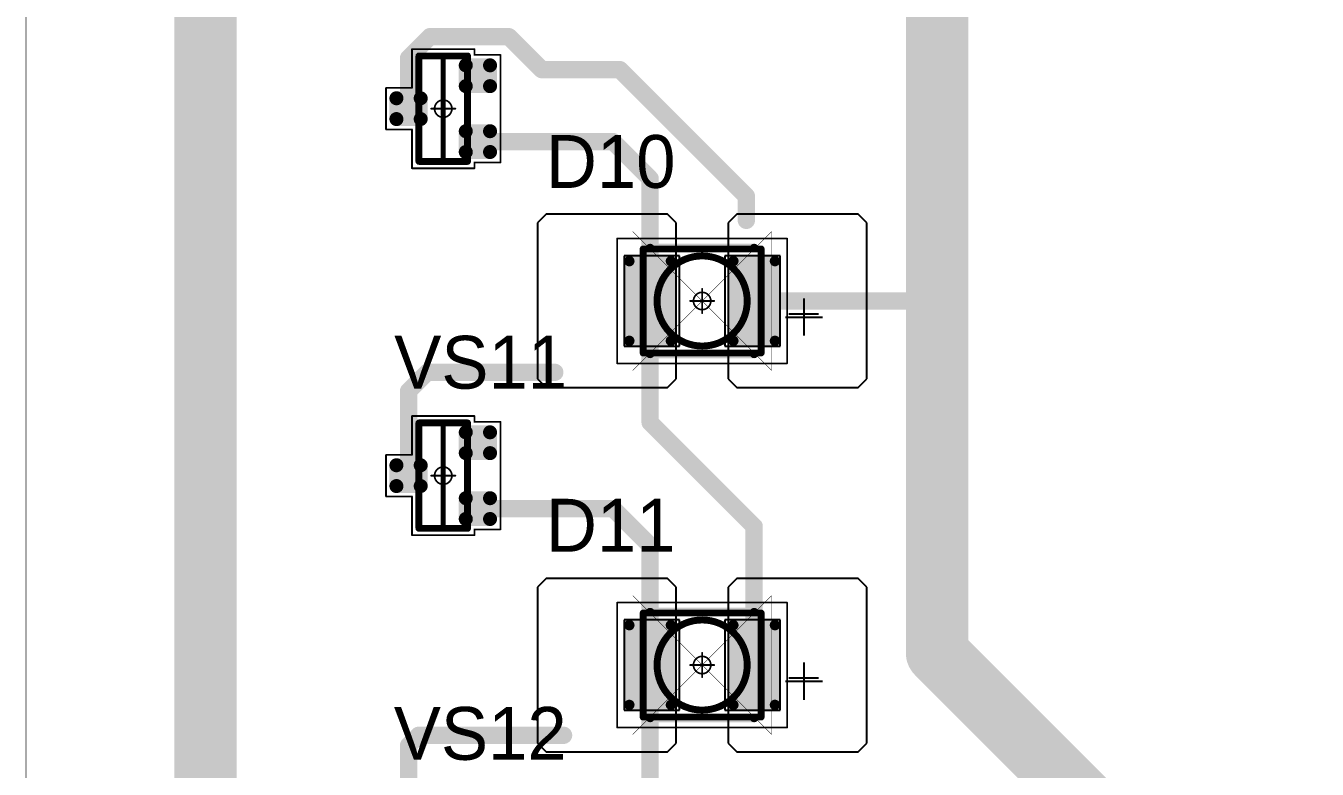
# Model space of a CAD drawing. Header units: millimetres. Extents: x 0 to 395, y 0 to 190.
# Drawn here: x 0 to 37.24, y 53.52 to 74.96 of the extents above; entities that cross this region are included whole.
import ezdxf

# ---------------------------------------------------------------- set-up
doc = ezdxf.new("R2010")
doc.units = ezdxf.units.MM
for name, color, linetype in [('Mechanical13', 56, 'Continuous'), ('Mechanical15', 56, 'Continuous'), ('Mechanical3', 76, 'Continuous'), ('Mechanical5', 56, 'Continuous'), ('TopLayer', 1, 'Continuous'), ('TopOverlay', 2, 'Continuous'), ('TopPaste', 8, 'Continuous'), ('TopSolder', 216, 'Continuous')]:
    doc.layers.add(name, color=color, linetype=linetype)

# ---------------------------------------------------------------- blocks, each defined once
blk = doc.blocks.new('SOT23_1173')
at = {"layer": 'Mechanical13', "const_width": 0.2}
for points in [[(0.7, 1.52), (-0.7, 1.52)], [(-0.7, 1.52), (-0.7, -1.52)], [(0.7, 1.52), (0.7, -1.52)], [(0.7, -1.52), (-0.7, -1.52)]]:
    blk.add_lwpolyline(points, dxfattribs=at)
at = {"layer": 'Mechanical13', "const_width": 0.1}
for points in [[(-0.75, 1.52, 1), (-0.65, 1.52, 1)], [(-0.75, 1.52, 1), (-0.65, 1.52, 1)], [(0.65, 1.52, 1), (0.75, 1.52, 1)], [(0.65, 1.52, 1), (0.75, 1.52, 1)], [(-0.75, -1.52, 1), (-0.65, -1.52, 1)], [(-0.75, -1.52, 1), (-0.65, -1.52, 1)], [(0.65, -1.52, 1), (0.75, -1.52, 1)], [(0.65, -1.52, 1), (0.75, -1.52, 1)]]:
    blk.add_lwpolyline(points, format="xyb", close=True, dxfattribs=at)
at = {"layer": 'Mechanical15', "const_width": 0.05}
for points in [[(-1.65, 1.55), (-1.65, -1.55)], [(-0.9, 1.55), (-1.65, 1.55)], [(-0.9, 1.72), (-0.9, 1.55)], [(0.9, 1.72), (-0.9, 1.72)], [(0.9, 1.72), (0.9, 0.6)], [(0, 0.35), (0, -0.35)], [(1.65, 0.6), (0.9, 0.6)], [(1.65, 0.6), (1.65, -0.6)], [(0.35, 0), (-0.35, 0)], [(1.65, -0.6), (0.9, -0.6)], [(0.9, -0.6), (0.9, -1.72)], [(-0.9, -1.55), (-1.65, -1.55)], [(-0.9, -1.55), (-0.9, -1.72)], [(0.9, -1.72), (-0.9, -1.72)]]:
    blk.add_lwpolyline(points, dxfattribs=at)
at = {"layer": 'Mechanical15'}
for points, const_width in [([(-1.662, 1.55, 1), (-1.637, 1.55, 1)], 0.025), ([(-1.662, 1.55, 1), (-1.637, 1.55, 1)], 0.025), ([(-0.913, 1.72, 1), (-0.888, 1.72, 1)], 0.025), ([(-0.913, 1.72, 1), (-0.888, 1.72, 1)], 0.025), ([(-0.913, 1.55, 1), (-0.888, 1.55, 1)], 0.025), ([(-0.913, 1.55, 1), (-0.888, 1.55, 1)], 0.025), ([(0.888, 1.72, 1), (0.913, 1.72, 1)], 0.025), ([(0.888, 1.72, 1), (0.913, 1.72, 1)], 0.025), ([(-0.012, 0.35, 1), (0.012, 0.35, 1)], 0.025), ([(0.888, 0.6, 1), (0.913, 0.6, 1)], 0.025), ([(0.888, 0.6, 1), (0.913, 0.6, 1)], 0.025), ([(1.637, 0.6, 1), (1.662, 0.6, 1)], 0.025), ([(1.637, 0.6, 1), (1.662, 0.6, 1)], 0.025), ([(-0.362, 0, 1), (-0.337, 0, 1)], 0.025), ([(0.25, 0, 1), (-0.25, 0, 1)], 0.05), ([(-0.262, 0, 1), (-0.238, 0, 1)], 0.025), ([(0.238, 0, 1), (0.262, 0, 1)], 0.025), ([(0.337, 0, 1), (0.362, 0, 1)], 0.025), ([(-0.012, -0.35, 1), (0.012, -0.35, 1)], 0.025), ([(0.888, -0.6, 1), (0.913, -0.6, 1)], 0.025), ([(0.888, -0.6, 1), (0.913, -0.6, 1)], 0.025), ([(1.637, -0.6, 1), (1.662, -0.6, 1)], 0.025), ([(1.637, -0.6, 1), (1.662, -0.6, 1)], 0.025), ([(-1.662, -1.55, 1), (-1.637, -1.55, 1)], 0.025), ([(-1.662, -1.55, 1), (-1.637, -1.55, 1)], 0.025), ([(-0.913, -1.55, 1), (-0.888, -1.55, 1)], 0.025), ([(-0.913, -1.55, 1), (-0.888, -1.55, 1)], 0.025), ([(-0.913, -1.72, 1), (-0.888, -1.72, 1)], 0.025), ([(-0.913, -1.72, 1), (-0.888, -1.72, 1)], 0.025), ([(0.888, -1.72, 1), (0.913, -1.72, 1)], 0.025), ([(0.888, -1.72, 1), (0.913, -1.72, 1)], 0.025)]:
    blk.add_lwpolyline(points, format="xyb", close=True, dxfattribs=dict(at, const_width=const_width))
at = {"layer": 'TopLayer', "const_width": 0.1}
for points in [[(-1.4, 1.25, 1), (-1.3, 1.25, 1)], [(-0.7, 1.25, 1), (-0.6, 1.25, 1)], [(-1.4, 0.65, 1), (-1.3, 0.65, 1)], [(-0.7, 0.65, 1), (-0.6, 0.65, 1)], [(0.6, 0.3, 1), (0.7, 0.3, 1)], [(1.3, 0.3, 1), (1.4, 0.3, 1)], [(0.6, -0.3, 1), (0.7, -0.3, 1)], [(1.3, -0.3, 1), (1.4, -0.3, 1)], [(-1.4, -0.65, 1), (-1.3, -0.65, 1)], [(-0.7, -0.65, 1), (-0.6, -0.65, 1)], [(-1.4, -1.25, 1), (-1.3, -1.25, 1)], [(-0.7, -1.25, 1), (-0.6, -1.25, 1)]]:
    blk.add_lwpolyline(points, format="xyb", close=True, dxfattribs=at)
at = {"layer": 'TopLayer'}
for points in [[(-1.45, 1.25), (-1.45, 0.65), (-0.55, 1.25), (-0.55, 0.65)], [(-1.35, 1.35), (-1.35, 0.55), (-0.65, 1.35), (-0.65, 0.55)], [(0.65, 0.4), (0.65, -0.4), (1.35, 0.4), (1.35, -0.4)], [(0.55, 0.3), (0.55, -0.3), (1.45, 0.3), (1.45, -0.3)], [(-1.45, -0.65), (-1.45, -1.25), (-0.55, -0.65), (-0.55, -1.25)], [(-1.35, -0.55), (-1.35, -1.35), (-0.65, -0.55), (-0.65, -1.35)]]:
    blk.add_solid(points, dxfattribs=at)
at = {"layer": 'TopOverlay', "const_width": 0.15}
blk.add_lwpolyline([(0, 1.5), (0, -1.5)], dxfattribs=at)
at = {"layer": 'TopOverlay', "const_width": 0.075}
for points in [[(-0.038, 1.5, 1), (0.038, 1.5, 1)], [(-0.038, -1.5, 1), (0.038, -1.5, 1)]]:
    blk.add_lwpolyline(points, format="xyb", close=True, dxfattribs=at)
at = {"layer": 'TopPaste', "const_width": 0.075}
for points in [[(-1.387, 1.25, 1), (-1.313, 1.25, 1)], [(-0.687, 1.25, 1), (-0.613, 1.25, 1)], [(-1.387, 0.65, 1), (-1.313, 0.65, 1)], [(-0.687, 0.65, 1), (-0.613, 0.65, 1)], [(0.613, 0.3, 1), (0.687, 0.3, 1)], [(1.313, 0.3, 1), (1.387, 0.3, 1)], [(0.613, -0.3, 1), (0.687, -0.3, 1)], [(1.313, -0.3, 1), (1.387, -0.3, 1)], [(-1.387, -0.65, 1), (-1.313, -0.65, 1)], [(-0.687, -0.65, 1), (-0.613, -0.65, 1)], [(-1.387, -1.25, 1), (-1.313, -1.25, 1)], [(-0.687, -1.25, 1), (-0.613, -1.25, 1)]]:
    blk.add_lwpolyline(points, format="xyb", close=True, dxfattribs=at)
at = {"layer": 'TopPaste'}
for points in [[(-1.425, 1.25), (-1.425, 0.65), (-0.575, 1.25), (-0.575, 0.65)], [(-1.35, 1.325), (-1.35, 0.575), (-0.65, 1.325), (-0.65, 0.575)], [(0.65, 0.375), (0.65, -0.375), (1.35, 0.375), (1.35, -0.375)], [(0.575, 0.3), (0.575, -0.3), (1.425, 0.3), (1.425, -0.3)], [(-1.425, -0.65), (-1.425, -1.25), (-0.575, -0.65), (-0.575, -1.25)], [(-1.35, -0.575), (-1.35, -1.325), (-0.65, -0.575), (-0.65, -1.325)]]:
    blk.add_solid(points, dxfattribs=at)
at = {"layer": 'TopSolder', "const_width": 0.202}
for points in [[(-1.451, 1.25, 1), (-1.249, 1.25, 1)], [(-0.751, 1.25, 1), (-0.549, 1.25, 1)], [(-1.451, 0.65, 1), (-1.249, 0.65, 1)], [(-0.751, 0.65, 1), (-0.549, 0.65, 1)], [(0.549, 0.3, 1), (0.751, 0.3, 1)], [(1.249, 0.3, 1), (1.451, 0.3, 1)], [(0.549, -0.3, 1), (0.751, -0.3, 1)], [(1.249, -0.3, 1), (1.451, -0.3, 1)], [(-1.451, -0.65, 1), (-1.249, -0.65, 1)], [(-0.751, -0.65, 1), (-0.549, -0.65, 1)], [(-1.451, -1.25, 1), (-1.249, -1.25, 1)], [(-0.751, -1.25, 1), (-0.549, -1.25, 1)]]:
    blk.add_lwpolyline(points, format="xyb", close=True, dxfattribs=at)
at = {"layer": 'TopSolder'}
for points in [[(-1.552, 1.25), (-1.552, 0.65), (-0.448, 1.25), (-0.448, 0.65)], [(-1.35, 1.452), (-1.35, 0.448), (-0.65, 1.452), (-0.65, 0.448)], [(0.65, 0.502), (0.65, -0.502), (1.35, 0.502), (1.35, -0.502)], [(0.448, 0.3), (0.448, -0.3), (1.552, 0.3), (1.552, -0.3)], [(-1.552, -0.65), (-1.552, -1.25), (-0.448, -0.65), (-0.448, -1.25)], [(-1.35, -0.448), (-1.35, -1.452), (-0.65, -0.448), (-0.65, -1.452)]]:
    blk.add_solid(points, dxfattribs=at)
blk = doc.blocks.new('SOT23_1174')
at = {"layer": 'Mechanical13', "const_width": 0.2}
for points in [[(0.7, 1.52), (-0.7, 1.52)], [(-0.7, 1.52), (-0.7, -1.52)], [(0.7, 1.52), (0.7, -1.52)], [(0.7, -1.52), (-0.7, -1.52)]]:
    blk.add_lwpolyline(points, dxfattribs=at)
at = {"layer": 'Mechanical13', "const_width": 0.1}
for points in [[(-0.75, 1.52, 1), (-0.65, 1.52, 1)], [(-0.75, 1.52, 1), (-0.65, 1.52, 1)], [(0.65, 1.52, 1), (0.75, 1.52, 1)], [(0.65, 1.52, 1), (0.75, 1.52, 1)], [(-0.75, -1.52, 1), (-0.65, -1.52, 1)], [(-0.75, -1.52, 1), (-0.65, -1.52, 1)], [(0.65, -1.52, 1), (0.75, -1.52, 1)], [(0.65, -1.52, 1), (0.75, -1.52, 1)]]:
    blk.add_lwpolyline(points, format="xyb", close=True, dxfattribs=at)
at = {"layer": 'Mechanical15', "const_width": 0.05}
for points in [[(-1.65, 1.55), (-1.65, -1.55)], [(-0.9, 1.55), (-1.65, 1.55)], [(-0.9, 1.72), (-0.9, 1.55)], [(0.9, 1.72), (-0.9, 1.72)], [(0.9, 1.72), (0.9, 0.6)], [(0, 0.35), (0, -0.35)], [(1.65, 0.6), (0.9, 0.6)], [(1.65, 0.6), (1.65, -0.6)], [(0.35, 0), (-0.35, 0)], [(1.65, -0.6), (0.9, -0.6)], [(0.9, -0.6), (0.9, -1.72)], [(-0.9, -1.55), (-1.65, -1.55)], [(-0.9, -1.55), (-0.9, -1.72)], [(0.9, -1.72), (-0.9, -1.72)]]:
    blk.add_lwpolyline(points, dxfattribs=at)
at = {"layer": 'Mechanical15'}
for points, const_width in [([(-1.662, 1.55, 1), (-1.637, 1.55, 1)], 0.025), ([(-1.662, 1.55, 1), (-1.637, 1.55, 1)], 0.025), ([(-0.913, 1.72, 1), (-0.888, 1.72, 1)], 0.025), ([(-0.913, 1.72, 1), (-0.888, 1.72, 1)], 0.025), ([(-0.913, 1.55, 1), (-0.888, 1.55, 1)], 0.025), ([(-0.913, 1.55, 1), (-0.888, 1.55, 1)], 0.025), ([(0.888, 1.72, 1), (0.913, 1.72, 1)], 0.025), ([(0.888, 1.72, 1), (0.913, 1.72, 1)], 0.025), ([(-0.012, 0.35, 1), (0.012, 0.35, 1)], 0.025), ([(0.888, 0.6, 1), (0.913, 0.6, 1)], 0.025), ([(0.888, 0.6, 1), (0.913, 0.6, 1)], 0.025), ([(1.637, 0.6, 1), (1.662, 0.6, 1)], 0.025), ([(1.637, 0.6, 1), (1.662, 0.6, 1)], 0.025), ([(-0.362, 0, 1), (-0.337, 0, 1)], 0.025), ([(0.25, 0, 1), (-0.25, 0, 1)], 0.05), ([(-0.262, 0, 1), (-0.238, 0, 1)], 0.025), ([(0.238, 0, 1), (0.262, 0, 1)], 0.025), ([(0.337, 0, 1), (0.362, 0, 1)], 0.025), ([(-0.012, -0.35, 1), (0.012, -0.35, 1)], 0.025), ([(0.888, -0.6, 1), (0.913, -0.6, 1)], 0.025), ([(0.888, -0.6, 1), (0.913, -0.6, 1)], 0.025), ([(1.637, -0.6, 1), (1.662, -0.6, 1)], 0.025), ([(1.637, -0.6, 1), (1.662, -0.6, 1)], 0.025), ([(-1.662, -1.55, 1), (-1.637, -1.55, 1)], 0.025), ([(-1.662, -1.55, 1), (-1.637, -1.55, 1)], 0.025), ([(-0.913, -1.55, 1), (-0.888, -1.55, 1)], 0.025), ([(-0.913, -1.55, 1), (-0.888, -1.55, 1)], 0.025), ([(-0.913, -1.72, 1), (-0.888, -1.72, 1)], 0.025), ([(-0.913, -1.72, 1), (-0.888, -1.72, 1)], 0.025), ([(0.888, -1.72, 1), (0.913, -1.72, 1)], 0.025), ([(0.888, -1.72, 1), (0.913, -1.72, 1)], 0.025)]:
    blk.add_lwpolyline(points, format="xyb", close=True, dxfattribs=dict(at, const_width=const_width))
at = {"layer": 'TopLayer', "const_width": 0.1}
for points in [[(-1.4, 1.25, 1), (-1.3, 1.25, 1)], [(-0.7, 1.25, 1), (-0.6, 1.25, 1)], [(-1.4, 0.65, 1), (-1.3, 0.65, 1)], [(-0.7, 0.65, 1), (-0.6, 0.65, 1)], [(0.6, 0.3, 1), (0.7, 0.3, 1)], [(1.3, 0.3, 1), (1.4, 0.3, 1)], [(0.6, -0.3, 1), (0.7, -0.3, 1)], [(1.3, -0.3, 1), (1.4, -0.3, 1)], [(-1.4, -0.65, 1), (-1.3, -0.65, 1)], [(-0.7, -0.65, 1), (-0.6, -0.65, 1)], [(-1.4, -1.25, 1), (-1.3, -1.25, 1)], [(-0.7, -1.25, 1), (-0.6, -1.25, 1)]]:
    blk.add_lwpolyline(points, format="xyb", close=True, dxfattribs=at)
at = {"layer": 'TopLayer'}
for points in [[(-1.45, 1.25), (-1.45, 0.65), (-0.55, 1.25), (-0.55, 0.65)], [(-1.35, 1.35), (-1.35, 0.55), (-0.65, 1.35), (-0.65, 0.55)], [(0.65, 0.4), (0.65, -0.4), (1.35, 0.4), (1.35, -0.4)], [(0.55, 0.3), (0.55, -0.3), (1.45, 0.3), (1.45, -0.3)], [(-1.45, -0.65), (-1.45, -1.25), (-0.55, -0.65), (-0.55, -1.25)], [(-1.35, -0.55), (-1.35, -1.35), (-0.65, -0.55), (-0.65, -1.35)]]:
    blk.add_solid(points, dxfattribs=at)
at = {"layer": 'TopOverlay', "const_width": 0.15}
blk.add_lwpolyline([(0, 1.5), (0, -1.5)], dxfattribs=at)
at = {"layer": 'TopOverlay', "const_width": 0.075}
for points in [[(-0.038, 1.5, 1), (0.038, 1.5, 1)], [(-0.038, -1.5, 1), (0.038, -1.5, 1)]]:
    blk.add_lwpolyline(points, format="xyb", close=True, dxfattribs=at)
at = {"layer": 'TopPaste', "const_width": 0.075}
for points in [[(-1.387, 1.25, 1), (-1.313, 1.25, 1)], [(-0.687, 1.25, 1), (-0.613, 1.25, 1)], [(-1.387, 0.65, 1), (-1.313, 0.65, 1)], [(-0.687, 0.65, 1), (-0.613, 0.65, 1)], [(0.613, 0.3, 1), (0.687, 0.3, 1)], [(1.313, 0.3, 1), (1.387, 0.3, 1)], [(0.613, -0.3, 1), (0.687, -0.3, 1)], [(1.313, -0.3, 1), (1.387, -0.3, 1)], [(-1.387, -0.65, 1), (-1.313, -0.65, 1)], [(-0.687, -0.65, 1), (-0.613, -0.65, 1)], [(-1.387, -1.25, 1), (-1.313, -1.25, 1)], [(-0.687, -1.25, 1), (-0.613, -1.25, 1)]]:
    blk.add_lwpolyline(points, format="xyb", close=True, dxfattribs=at)
at = {"layer": 'TopPaste'}
for points in [[(-1.425, 1.25), (-1.425, 0.65), (-0.575, 1.25), (-0.575, 0.65)], [(-1.35, 1.325), (-1.35, 0.575), (-0.65, 1.325), (-0.65, 0.575)], [(0.65, 0.375), (0.65, -0.375), (1.35, 0.375), (1.35, -0.375)], [(0.575, 0.3), (0.575, -0.3), (1.425, 0.3), (1.425, -0.3)], [(-1.425, -0.65), (-1.425, -1.25), (-0.575, -0.65), (-0.575, -1.25)], [(-1.35, -0.575), (-1.35, -1.325), (-0.65, -0.575), (-0.65, -1.325)]]:
    blk.add_solid(points, dxfattribs=at)
at = {"layer": 'TopSolder', "const_width": 0.202}
for points in [[(-1.451, 1.25, 1), (-1.249, 1.25, 1)], [(-0.751, 1.25, 1), (-0.549, 1.25, 1)], [(-1.451, 0.65, 1), (-1.249, 0.65, 1)], [(-0.751, 0.65, 1), (-0.549, 0.65, 1)], [(0.549, 0.3, 1), (0.751, 0.3, 1)], [(1.249, 0.3, 1), (1.451, 0.3, 1)], [(0.549, -0.3, 1), (0.751, -0.3, 1)], [(1.249, -0.3, 1), (1.451, -0.3, 1)], [(-1.451, -0.65, 1), (-1.249, -0.65, 1)], [(-0.751, -0.65, 1), (-0.549, -0.65, 1)], [(-1.451, -1.25, 1), (-1.249, -1.25, 1)], [(-0.751, -1.25, 1), (-0.549, -1.25, 1)]]:
    blk.add_lwpolyline(points, format="xyb", close=True, dxfattribs=at)
at = {"layer": 'TopSolder'}
for points in [[(-1.552, 1.25), (-1.552, 0.65), (-0.448, 1.25), (-0.448, 0.65)], [(-1.35, 1.452), (-1.35, 0.448), (-0.65, 1.452), (-0.65, 0.448)], [(0.65, 0.502), (0.65, -0.502), (1.35, 0.502), (1.35, -0.502)], [(0.448, 0.3), (0.448, -0.3), (1.552, 0.3), (1.552, -0.3)], [(-1.552, -0.65), (-1.552, -1.25), (-0.448, -0.65), (-0.448, -1.25)], [(-1.35, -0.448), (-1.35, -1.452), (-0.65, -0.448), (-0.65, -1.452)]]:
    blk.add_solid(points, dxfattribs=at)
blk = doc.blocks.new('T66G_4_1321')
at = {"layer": 'Mechanical13'}
for p, q in [((2.936, 0.071), (2.936, -1)), ((2.4, -0.464), (3.471, -0.464))]:
    blk.add_line(p, q, dxfattribs=at)
at = {"layer": 'Mechanical13', "const_width": 0.2}
for points in [[(-1.7, 1.5), (1.7, 1.5)], [(-1.7, -1.5), (-1.7, 1.5)], [(1.7, -1.5), (1.7, 1.5)], [(-1.7, -1.5), (1.7, -1.5)]]:
    blk.add_lwpolyline(points, dxfattribs=at)
at = {"layer": 'Mechanical13'}
for points, const_width in [([(-1.75, 1.5, 1), (-1.65, 1.5, 1)], 0.1), ([(-1.75, 1.5, 1), (-1.65, 1.5, 1)], 0.1), ([(1.65, 1.5, 1), (1.75, 1.5, 1)], 0.1), ([(1.65, 1.5, 1), (1.75, 1.5, 1)], 0.1), ([(1.3, 0, 1), (-1.3, 0, 1)], 0.2), ([(-1.35, 0, 1), (-1.25, 0, 1)], 0.1), ([(1.25, 0, 1), (1.35, 0, 1)], 0.1), ([(-1.75, -1.5, 1), (-1.65, -1.5, 1)], 0.1), ([(-1.75, -1.5, 1), (-1.65, -1.5, 1)], 0.1), ([(1.65, -1.5, 1), (1.75, -1.5, 1)], 0.1), ([(1.65, -1.5, 1), (1.75, -1.5, 1)], 0.1)]:
    blk.add_lwpolyline(points, format="xyb", close=True, dxfattribs=dict(at, const_width=const_width))
at = {"layer": 'Mechanical15', "const_width": 0.05}
for points in [[(-2.45, -1.8), (-2.45, 1.8)], [(-2.45, 1.8), (2.45, 1.8)], [(2.45, -1.8), (2.45, 1.8)], [(0, -0.35), (0, 0.35)], [(-0.35, 0), (0.35, 0)], [(-2.45, -1.8), (2.45, -1.8)]]:
    blk.add_lwpolyline(points, dxfattribs=at)
at = {"layer": 'Mechanical15'}
for points, const_width in [([(-2.462, 1.8, 1), (-2.438, 1.8, 1)], 0.025), ([(-2.462, 1.8, 1), (-2.438, 1.8, 1)], 0.025), ([(2.438, 1.8, 1), (2.462, 1.8, 1)], 0.025), ([(2.438, 1.8, 1), (2.462, 1.8, 1)], 0.025), ([(-0.012, 0.35, 1), (0.012, 0.35, 1)], 0.025), ([(-0.362, 0, 1), (-0.337, 0, 1)], 0.025), ([(0.25, 0, 1), (-0.25, 0, 1)], 0.05), ([(-0.262, 0, 1), (-0.238, 0, 1)], 0.025), ([(0.238, 0, 1), (0.262, 0, 1)], 0.025), ([(0.337, 0, 1), (0.362, 0, 1)], 0.025), ([(-0.012, -0.35, 1), (0.012, -0.35, 1)], 0.025), ([(-2.462, -1.8, 1), (-2.438, -1.8, 1)], 0.025), ([(-2.462, -1.8, 1), (-2.438, -1.8, 1)], 0.025), ([(2.438, -1.8, 1), (2.462, -1.8, 1)], 0.025), ([(2.438, -1.8, 1), (2.462, -1.8, 1)], 0.025)]:
    blk.add_lwpolyline(points, format="xyb", close=True, dxfattribs=dict(at, const_width=const_width))
at = {"layer": 'TopLayer'}
for p, q in [((-4.5, 2.5), (-4.75, 2.25)), ((-4.75, 2.25), (-4.75, -2.25)), ((-1, 2.5), (-4.5, 2.5)), ((-0.75, 2.25), (-1, 2.5)), ((-0.75, -2.25), (-0.75, 2.25)), ((1, 2.5), (0.75, 2.25)), ((0.75, 2.25), (0.75, -2.25)), ((4.5, 2.5), (1, 2.5)), ((4.75, 2.25), (4.5, 2.5)), ((4.75, -2.25), (4.75, 2.25)), ((-4.75, -2.25), (-4.5, -2.5)), ((-4.5, -2.5), (-1, -2.5)), ((-1, -2.5), (-0.75, -2.25)), ((0.75, -2.25), (1, -2.5)), ((1, -2.5), (4.5, -2.5)), ((4.5, -2.5), (4.75, -2.25))]:
    blk.add_line(p, q, dxfattribs=at)
at = {"layer": 'TopLayer', "const_width": 0.15}
for points in [[(-2.175, 1.15, 1), (-2.025, 1.15, 1)], [(-0.975, 1.15, 1), (-0.825, 1.15, 1)], [(0.825, 1.15, 1), (0.975, 1.15, 1)], [(2.025, 1.15, 1), (2.175, 1.15, 1)], [(-2.175, -1.15, 1), (-2.025, -1.15, 1)], [(-0.975, -1.15, 1), (-0.825, -1.15, 1)], [(0.825, -1.15, 1), (0.975, -1.15, 1)], [(2.025, -1.15, 1), (2.175, -1.15, 1)]]:
    blk.add_lwpolyline(points, format="xyb", close=True, dxfattribs=at)
at = {"layer": 'TopLayer'}
for points in [[(-0.75, 1.15), (-2.25, 1.15), (-0.75, -1.15), (-2.25, -1.15)], [(-0.9, 1.3), (-2.1, 1.3), (-0.9, -1.3), (-2.1, -1.3)], [(2.25, 1.15), (0.75, 1.15), (2.25, -1.15), (0.75, -1.15)], [(2.1, 1.3), (0.9, 1.3), (2.1, -1.3), (0.9, -1.3)]]:
    blk.add_solid(points, dxfattribs=at)
at = {"layer": 'TopOverlay'}
for p, q in [((2.928, 0.057), (2.928, -0.8)), ((2.5, -0.372), (3.357, -0.372))]:
    blk.add_line(p, q, dxfattribs=at)
at = {"layer": 'TopOverlay', "const_width": 0.25}
for points in [[(-1.5, 1.525), (1.5, 1.525)], [(-1.5, -1.525), (1.5, -1.525)]]:
    blk.add_lwpolyline(points, dxfattribs=at)
at = {"layer": 'TopOverlay', "const_width": 0.125}
for points in [[(-1.562, 1.525, 1), (-1.438, 1.525, 1)], [(1.438, 1.525, 1), (1.562, 1.525, 1)], [(-1.562, -1.525, 1), (-1.438, -1.525, 1)], [(1.438, -1.525, 1), (1.562, -1.525, 1)]]:
    blk.add_lwpolyline(points, format="xyb", close=True, dxfattribs=at)
at = {"layer": 'TopPaste', "const_width": 0.125}
for points in [[(-2.163, 1.15, 1), (-2.038, 1.15, 1)], [(-0.963, 1.15, 1), (-0.838, 1.15, 1)], [(0.838, 1.15, 1), (0.963, 1.15, 1)], [(2.038, 1.15, 1), (2.163, 1.15, 1)], [(-2.163, -1.15, 1), (-2.038, -1.15, 1)], [(-0.963, -1.15, 1), (-0.838, -1.15, 1)], [(0.838, -1.15, 1), (0.963, -1.15, 1)], [(2.038, -1.15, 1), (2.163, -1.15, 1)]]:
    blk.add_lwpolyline(points, format="xyb", close=True, dxfattribs=at)
at = {"layer": 'TopPaste'}
for points in [[(-0.775, 1.15), (-2.225, 1.15), (-0.775, -1.15), (-2.225, -1.15)], [(-0.9, 1.275), (-2.1, 1.275), (-0.9, -1.275), (-2.1, -1.275)], [(2.225, 1.15), (0.775, 1.15), (2.225, -1.15), (0.775, -1.15)], [(2.1, 1.275), (0.9, 1.275), (2.1, -1.275), (0.9, -1.275)]]:
    blk.add_solid(points, dxfattribs=at)
at = {"layer": 'TopSolder'}
for p, q in [((-2.25, 1.3), (-2.25, -1.3)), ((-0.65, 1.3), (-2.25, 1.3)), ((-0.65, -1.3), (-0.65, 1.3)), ((0.65, 1.3), (0.65, -1.3)), ((2.25, 1.3), (0.65, 1.3)), ((2.25, -1.3), (2.25, 1.3)), ((-2.25, -1.3), (-0.65, -1.3)), ((0.65, -1.3), (2.25, -1.3))]:
    blk.add_line(p, q, dxfattribs=at)
blk = doc.blocks.new('T66G_4_1322')
at = {"layer": 'Mechanical13'}
for p, q in [((2.936, 0.071), (2.936, -1)), ((2.4, -0.464), (3.471, -0.464))]:
    blk.add_line(p, q, dxfattribs=at)
at = {"layer": 'Mechanical13', "const_width": 0.2}
for points in [[(-1.7, 1.5), (1.7, 1.5)], [(-1.7, -1.5), (-1.7, 1.5)], [(1.7, -1.5), (1.7, 1.5)], [(-1.7, -1.5), (1.7, -1.5)]]:
    blk.add_lwpolyline(points, dxfattribs=at)
at = {"layer": 'Mechanical13'}
for points, const_width in [([(-1.75, 1.5, 1), (-1.65, 1.5, 1)], 0.1), ([(-1.75, 1.5, 1), (-1.65, 1.5, 1)], 0.1), ([(1.65, 1.5, 1), (1.75, 1.5, 1)], 0.1), ([(1.65, 1.5, 1), (1.75, 1.5, 1)], 0.1), ([(1.3, 0, 1), (-1.3, 0, 1)], 0.2), ([(-1.35, 0, 1), (-1.25, 0, 1)], 0.1), ([(1.25, 0, 1), (1.35, 0, 1)], 0.1), ([(-1.75, -1.5, 1), (-1.65, -1.5, 1)], 0.1), ([(-1.75, -1.5, 1), (-1.65, -1.5, 1)], 0.1), ([(1.65, -1.5, 1), (1.75, -1.5, 1)], 0.1), ([(1.65, -1.5, 1), (1.75, -1.5, 1)], 0.1)]:
    blk.add_lwpolyline(points, format="xyb", close=True, dxfattribs=dict(at, const_width=const_width))
at = {"layer": 'Mechanical15', "const_width": 0.05}
for points in [[(-2.45, -1.8), (-2.45, 1.8)], [(-2.45, 1.8), (2.45, 1.8)], [(2.45, -1.8), (2.45, 1.8)], [(0, -0.35), (0, 0.35)], [(-0.35, 0), (0.35, 0)], [(-2.45, -1.8), (2.45, -1.8)]]:
    blk.add_lwpolyline(points, dxfattribs=at)
at = {"layer": 'Mechanical15'}
for points, const_width in [([(-2.462, 1.8, 1), (-2.438, 1.8, 1)], 0.025), ([(-2.462, 1.8, 1), (-2.438, 1.8, 1)], 0.025), ([(2.438, 1.8, 1), (2.462, 1.8, 1)], 0.025), ([(2.438, 1.8, 1), (2.462, 1.8, 1)], 0.025), ([(-0.012, 0.35, 1), (0.012, 0.35, 1)], 0.025), ([(-0.362, 0, 1), (-0.337, 0, 1)], 0.025), ([(0.25, 0, 1), (-0.25, 0, 1)], 0.05), ([(-0.262, 0, 1), (-0.238, 0, 1)], 0.025), ([(0.238, 0, 1), (0.262, 0, 1)], 0.025), ([(0.337, 0, 1), (0.362, 0, 1)], 0.025), ([(-0.012, -0.35, 1), (0.012, -0.35, 1)], 0.025), ([(-2.462, -1.8, 1), (-2.438, -1.8, 1)], 0.025), ([(-2.462, -1.8, 1), (-2.438, -1.8, 1)], 0.025), ([(2.438, -1.8, 1), (2.462, -1.8, 1)], 0.025), ([(2.438, -1.8, 1), (2.462, -1.8, 1)], 0.025)]:
    blk.add_lwpolyline(points, format="xyb", close=True, dxfattribs=dict(at, const_width=const_width))
at = {"layer": 'TopLayer'}
for p, q in [((-4.5, 2.5), (-4.75, 2.25)), ((-4.75, 2.25), (-4.75, -2.25)), ((-1, 2.5), (-4.5, 2.5)), ((-0.75, 2.25), (-1, 2.5)), ((-0.75, -2.25), (-0.75, 2.25)), ((1, 2.5), (0.75, 2.25)), ((0.75, 2.25), (0.75, -2.25)), ((4.5, 2.5), (1, 2.5)), ((4.75, 2.25), (4.5, 2.5)), ((4.75, -2.25), (4.75, 2.25)), ((-4.75, -2.25), (-4.5, -2.5)), ((-4.5, -2.5), (-1, -2.5)), ((-1, -2.5), (-0.75, -2.25)), ((0.75, -2.25), (1, -2.5)), ((1, -2.5), (4.5, -2.5)), ((4.5, -2.5), (4.75, -2.25))]:
    blk.add_line(p, q, dxfattribs=at)
at = {"layer": 'TopLayer', "const_width": 0.15}
for points in [[(-2.175, 1.15, 1), (-2.025, 1.15, 1)], [(-0.975, 1.15, 1), (-0.825, 1.15, 1)], [(0.825, 1.15, 1), (0.975, 1.15, 1)], [(2.025, 1.15, 1), (2.175, 1.15, 1)], [(-2.175, -1.15, 1), (-2.025, -1.15, 1)], [(-0.975, -1.15, 1), (-0.825, -1.15, 1)], [(0.825, -1.15, 1), (0.975, -1.15, 1)], [(2.025, -1.15, 1), (2.175, -1.15, 1)]]:
    blk.add_lwpolyline(points, format="xyb", close=True, dxfattribs=at)
at = {"layer": 'TopLayer'}
for points in [[(-0.75, 1.15), (-2.25, 1.15), (-0.75, -1.15), (-2.25, -1.15)], [(-0.9, 1.3), (-2.1, 1.3), (-0.9, -1.3), (-2.1, -1.3)], [(2.25, 1.15), (0.75, 1.15), (2.25, -1.15), (0.75, -1.15)], [(2.1, 1.3), (0.9, 1.3), (2.1, -1.3), (0.9, -1.3)]]:
    blk.add_solid(points, dxfattribs=at)
at = {"layer": 'TopOverlay'}
for p, q in [((2.928, 0.057), (2.928, -0.8)), ((2.5, -0.372), (3.357, -0.372))]:
    blk.add_line(p, q, dxfattribs=at)
at = {"layer": 'TopOverlay', "const_width": 0.25}
for points in [[(-1.5, 1.525), (1.5, 1.525)], [(-1.5, -1.525), (1.5, -1.525)]]:
    blk.add_lwpolyline(points, dxfattribs=at)
at = {"layer": 'TopOverlay', "const_width": 0.125}
for points in [[(-1.562, 1.525, 1), (-1.438, 1.525, 1)], [(1.438, 1.525, 1), (1.562, 1.525, 1)], [(-1.562, -1.525, 1), (-1.438, -1.525, 1)], [(1.438, -1.525, 1), (1.562, -1.525, 1)]]:
    blk.add_lwpolyline(points, format="xyb", close=True, dxfattribs=at)
at = {"layer": 'TopPaste', "const_width": 0.125}
for points in [[(-2.163, 1.15, 1), (-2.038, 1.15, 1)], [(-0.963, 1.15, 1), (-0.838, 1.15, 1)], [(0.838, 1.15, 1), (0.963, 1.15, 1)], [(2.038, 1.15, 1), (2.163, 1.15, 1)], [(-2.163, -1.15, 1), (-2.038, -1.15, 1)], [(-0.963, -1.15, 1), (-0.838, -1.15, 1)], [(0.838, -1.15, 1), (0.963, -1.15, 1)], [(2.038, -1.15, 1), (2.163, -1.15, 1)]]:
    blk.add_lwpolyline(points, format="xyb", close=True, dxfattribs=at)
at = {"layer": 'TopPaste'}
for points in [[(-0.775, 1.15), (-2.225, 1.15), (-0.775, -1.15), (-2.225, -1.15)], [(-0.9, 1.275), (-2.1, 1.275), (-0.9, -1.275), (-2.1, -1.275)], [(2.225, 1.15), (0.775, 1.15), (2.225, -1.15), (0.775, -1.15)], [(2.1, 1.275), (0.9, 1.275), (2.1, -1.275), (0.9, -1.275)]]:
    blk.add_solid(points, dxfattribs=at)
at = {"layer": 'TopSolder'}
for p, q in [((-2.25, 1.3), (-2.25, -1.3)), ((-0.65, 1.3), (-2.25, 1.3)), ((-0.65, -1.3), (-0.65, 1.3)), ((0.65, 1.3), (0.65, -1.3)), ((2.25, 1.3), (0.65, 1.3)), ((2.25, -1.3), (2.25, 1.3)), ((-2.25, -1.3), (-0.65, -1.3)), ((0.65, -1.3), (2.25, -1.3))]:
    blk.add_line(p, q, dxfattribs=at)

msp = doc.modelspace()

# ---------------------------------------------------------------- linework, layer by layer
at = {"layer": 'Mechanical3', "const_width": 0.01}
msp.add_lwpolyline([(0, 0), (0, 190)], dxfattribs=at)
at = {"layer": 'Mechanical5'}
for points, const_width in [([(17.5, 65.027), (21.5, 69.027)], 0.01), ([(17.5, 69.027), (21.5, 65.027)], 0.01), ([(17.5, 69.027), (21.5, 69.027)], 0.001), ([(17.5, 65.027), (17.5, 69.027)], 0.001), ([(21.5, 65.027), (21.5, 69.027)], 0.001), ([(17.5, 65.027), (21.5, 65.027)], 0.001), ([(17.5, 54.527), (21.5, 58.527)], 0.01), ([(17.5, 58.527), (21.5, 54.527)], 0.01), ([(17.5, 58.527), (21.5, 58.527)], 0.001), ([(17.5, 54.527), (17.5, 58.527)], 0.001), ([(21.5, 54.527), (21.5, 58.527)], 0.001), ([(17.5, 54.527), (21.5, 54.527)], 0.001)]:
    msp.add_lwpolyline(points, dxfattribs=dict(at, const_width=const_width))
for points, const_width in [([(17.498, 69.027, 1), (17.503, 69.027, 1)], 0.005), ([(17.5, 69.027, 1), (17.5, 69.027, 1)], 0.0005), ([(17.5, 69.027, 1), (17.5, 69.027, 1)], 0.0005), ([(21.498, 69.027, 1), (21.503, 69.027, 1)], 0.005), ([(21.5, 69.027, 1), (21.5, 69.027, 1)], 0.0005), ([(21.5, 69.027, 1), (21.5, 69.027, 1)], 0.0005), ([(17.498, 65.027, 1), (17.503, 65.027, 1)], 0.005), ([(17.5, 65.027, 1), (17.5, 65.027, 1)], 0.0005), ([(17.5, 65.027, 1), (17.5, 65.027, 1)], 0.0005), ([(21.498, 65.027, 1), (21.503, 65.027, 1)], 0.005), ([(21.5, 65.027, 1), (21.5, 65.027, 1)], 0.0005), ([(21.5, 65.027, 1), (21.5, 65.027, 1)], 0.0005), ([(17.498, 58.527, 1), (17.503, 58.527, 1)], 0.005), ([(17.5, 58.527, 1), (17.5, 58.527, 1)], 0.0005), ([(17.5, 58.527, 1), (17.5, 58.527, 1)], 0.0005), ([(21.498, 58.527, 1), (21.503, 58.527, 1)], 0.005), ([(21.5, 58.527, 1), (21.5, 58.527, 1)], 0.0005), ([(21.5, 58.527, 1), (21.5, 58.527, 1)], 0.0005), ([(17.498, 54.527, 1), (17.503, 54.527, 1)], 0.005), ([(17.5, 54.527, 1), (17.5, 54.527, 1)], 0.0005), ([(17.5, 54.527, 1), (17.5, 54.527, 1)], 0.0005), ([(21.498, 54.527, 1), (21.503, 54.527, 1)], 0.005), ([(21.5, 54.527, 1), (21.5, 54.527, 1)], 0.0005), ([(21.5, 54.527, 1), (21.5, 54.527, 1)], 0.0005)]:
    msp.add_lwpolyline(points, format="xyb", close=True, dxfattribs=dict(at, const_width=const_width))
at = {"layer": 'TopLayer'}
for points, const_width in [([(26.275, 66.725), (26.275, 98.65)], 1.8), ([(5.175, 46.075), (5.175, 77.5)], 1.8), ([(11.033, 74.033), (11.65, 74.65)], 0.5), ([(11.65, 74.65), (13.925, 74.65)], 0.5), ([(13.925, 74.65), (14.875, 73.7)], 0.5), ([(11.033, 72.574), (11.033, 74.033)], 0.5), ([(14.875, 73.7), (17.125, 73.7)], 0.5), ([(17.125, 73.7), (20.775, 70.05)], 0.5), ([(13.033, 71.624), (16.931, 71.624)], 0.5), ([(16.931, 71.624), (18, 70.554)], 0.5), ([(18, 67.482), (18, 70.554)], 0.5), ([(20.775, 69.353), (20.775, 70.05)], 0.5), ([(26.275, 56.875), (26.275, 66.725)], 1.8), ([(18, 63.525), (18, 67.027)], 0.5), ([(21, 67.027), (25.973, 67.027)], 0.5), ([(25.973, 67.027), (26.275, 66.725)], 0.5), ([(11.033, 64.427), (11.575, 64.969)], 0.5), ([(11.575, 64.969), (15.25, 64.969)], 0.5), ([(11.033, 61.989), (11.033, 64.427)], 0.5), ([(18, 63.525), (21, 60.525)], 0.5), ([(13.033, 61.039), (16.931, 61.039)], 0.5), ([(16.931, 61.039), (18, 59.969)], 0.5), ([(21, 57.027), (21, 60.525)], 0.5), ([(18, 56.897), (18, 59.969)], 0.5), ([(26.275, 56.875), (36.337, 46.812)], 1.8), ([(18, 53.025), (18, 56.527)], 0.5), ([(11.033, 54.207), (11.326, 54.5)], 0.5), ([(11.326, 54.5), (15.503, 54.5)], 0.5), ([(11.033, 51.284), (11.033, 54.207)], 0.5)]:
    msp.add_lwpolyline(points, dxfattribs=dict(at, const_width=const_width))
for points, const_width in [([(11.525, 74.65, 1), (11.775, 74.65, 1)], 0.25), ([(11.525, 74.65, 1), (11.775, 74.65, 1)], 0.25), ([(13.8, 74.65, 1), (14.05, 74.65, 1)], 0.25), ([(13.8, 74.65, 1), (14.05, 74.65, 1)], 0.25), ([(10.908, 74.033, 1), (11.158, 74.033, 1)], 0.25), ([(10.908, 74.033, 1), (11.158, 74.033, 1)], 0.25), ([(14.75, 73.7, 1), (15, 73.7, 1)], 0.25), ([(14.75, 73.7, 1), (15, 73.7, 1)], 0.25), ([(17, 73.7, 1), (17.25, 73.7, 1)], 0.25), ([(17, 73.7, 1), (17.25, 73.7, 1)], 0.25), ([(10.908, 72.574, 1), (11.158, 72.574, 1)], 0.25), ([(12.908, 71.624, 1), (13.158, 71.624, 1)], 0.25), ([(16.806, 71.624, 1), (17.056, 71.624, 1)], 0.25), ([(16.806, 71.624, 1), (17.056, 71.624, 1)], 0.25), ([(17.875, 70.554, 1), (18.125, 70.554, 1)], 0.25), ([(17.875, 70.554, 1), (18.125, 70.554, 1)], 0.25), ([(20.65, 70.05, 1), (20.9, 70.05, 1)], 0.25), ([(20.65, 70.05, 1), (20.9, 70.05, 1)], 0.25), ([(20.65, 69.353, 1), (20.9, 69.353, 1)], 0.25), ([(17.875, 67.482, 1), (18.125, 67.482, 1)], 0.25), ([(25.825, 66.725, 1), (26.725, 66.725, 1)], 0.9), ([(25.825, 66.725, 1), (26.725, 66.725, 1)], 0.9), ([(17.875, 67.027, 1), (18.125, 67.027, 1)], 0.25), ([(20.875, 67.027, 1), (21.125, 67.027, 1)], 0.25), ([(25.848, 67.027, 1), (26.098, 67.027, 1)], 0.25), ([(25.848, 67.027, 1), (26.098, 67.027, 1)], 0.25), ([(26.15, 66.725, 1), (26.4, 66.725, 1)], 0.25), ([(11.45, 64.969, 1), (11.7, 64.969, 1)], 0.25), ([(11.45, 64.969, 1), (11.7, 64.969, 1)], 0.25), ([(15.125, 64.969, 1), (15.375, 64.969, 1)], 0.25), ([(10.908, 64.427, 1), (11.158, 64.427, 1)], 0.25), ([(10.908, 64.427, 1), (11.158, 64.427, 1)], 0.25), ([(17.875, 63.525, 1), (18.125, 63.525, 1)], 0.25), ([(17.875, 63.525, 1), (18.125, 63.525, 1)], 0.25), ([(10.908, 61.989, 1), (11.158, 61.989, 1)], 0.25), ([(12.908, 61.039, 1), (13.158, 61.039, 1)], 0.25), ([(16.806, 61.039, 1), (17.056, 61.039, 1)], 0.25), ([(16.806, 61.039, 1), (17.056, 61.039, 1)], 0.25), ([(20.875, 60.525, 1), (21.125, 60.525, 1)], 0.25), ([(20.875, 60.525, 1), (21.125, 60.525, 1)], 0.25), ([(17.875, 59.969, 1), (18.125, 59.969, 1)], 0.25), ([(17.875, 59.969, 1), (18.125, 59.969, 1)], 0.25), ([(25.825, 56.875, 1), (26.725, 56.875, 1)], 0.9), ([(25.825, 56.875, 1), (26.725, 56.875, 1)], 0.9), ([(17.875, 56.897, 1), (18.125, 56.897, 1)], 0.25), ([(20.875, 57.027, 1), (21.125, 57.027, 1)], 0.25), ([(17.875, 56.527, 1), (18.125, 56.527, 1)], 0.25), ([(11.201, 54.5, 1), (11.451, 54.5, 1)], 0.25), ([(11.201, 54.5, 1), (11.451, 54.5, 1)], 0.25), ([(15.378, 54.5, 1), (15.628, 54.5, 1)], 0.25), ([(10.908, 54.207, 1), (11.158, 54.207, 1)], 0.25), ([(10.908, 54.207, 1), (11.158, 54.207, 1)], 0.25)]:
    msp.add_lwpolyline(points, format="xyb", close=True, dxfattribs=dict(at, const_width=const_width))

# ---------------------------------------------------------------- block references
for name, p, rotation in [('SOT23_1174', (12.033, 72.574), 180), ('T66G_4_1322', (19.5, 67.027), 360), ('SOT23_1173', (12.033, 61.989), 180), ('T66G_4_1321', (19.5, 56.527), 360)]:
    msp.add_blockref(name, p, dxfattribs=dict(rotation=rotation))

# ---------------------------------------------------------------- texts
at = {"layer": 'TopOverlay'}
for s, p in [('D10', (14.993, 70.289)), ('VS11', (10.619, 64.498)), ('D11', (14.994, 59.797)), ('VS12', (10.608, 53.793))]:
    msp.add_text(s, height=1.524, dxfattribs=at).set_placement(p)

doc.saveas('drawing.dxf')
